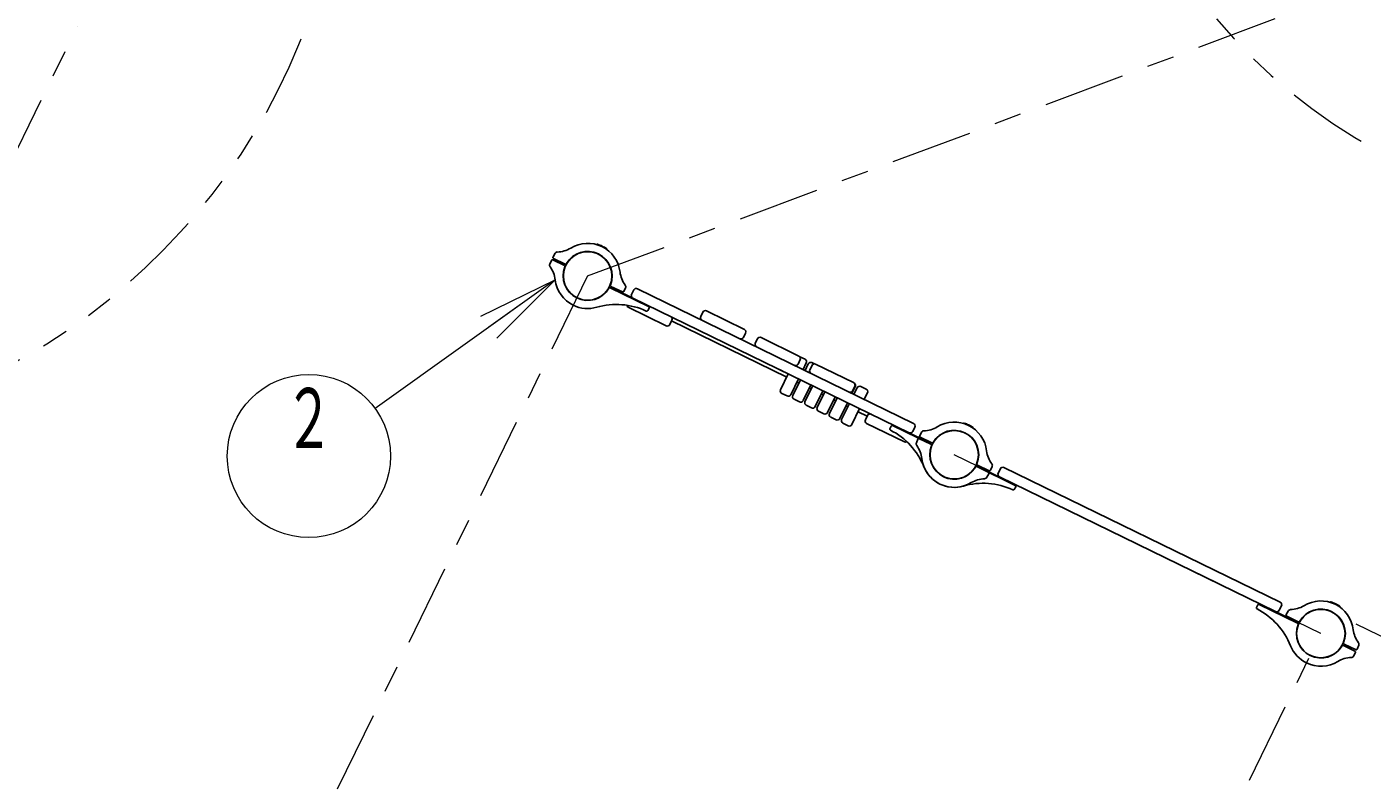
# Model space of a CAD drawing. Units: millimetres on the paper, scale 1:50. Extents: x -385 to 0, y -297 to 267.
# Drawn here: x -257.49 to -208.02, y 143.33 to 171.07 of the extents above; entities that cross this region are included whole.
import ezdxf
from ezdxf.enums import TextEntityAlignment as Align

# ---------------------------------------------------------------- set-up
doc = ezdxf.new("R2010")
doc.units = ezdxf.units.MM
doc.linetypes.add('USER2', pattern=[6, 3, -1, 1, -1])
doc.linetypes.add('USER3', pattern=[8, 3, -1, 1, -1, 1, -1])
doc.layers.add('LY_1', color=7, linetype='Continuous', lineweight=25)
doc.styles.add('ＭＳ ゴシック', font='')
doc.styles.get('ＭＳ ゴシック').set_extended_font_data('MS Gothic')

msp = doc.modelspace()

# ---------------------------------------------------------------- linework, layer by layer
at = {"layer": 'LY_1', "linetype": 'USER2', "lineweight": 13}
for p, q in [((-236.871, 161.908), (-161.907, 189.955)), ((-236.871, 161.908), (-250.022, 134.944)), ((-209.907, 148.757), (-236.871, 161.908)), ((-223.059, 121.793), (-209.907, 148.757))]:
    msp.add_line(p, q, dxfattribs=at)
at = {"layer": 'LY_1', "linetype": 'USER3', "lineweight": 13}
msp.add_line((-268.799, 144.102), (-255.648, 171.066), dxfattribs=at)
at = {"layer": 'LY_1'}
for p, q in [((-236.532, 163.059), (-236.531, 163.062)), ((-236.173, 162.884), (-236.171, 162.887)), ((-235.176, 161.393), (-235.255, 161.231)), ((-224.886, 156.485), (-235.042, 161.439)), ((-225.052, 156.144), (-235.208, 161.097)), ((-235.375, 160.756), (-233.982, 160.076)), ((-233.769, 160.284), (-233.848, 160.122)), ((-232.714, 160.414), (-232.635, 160.576)), ((-231.108, 159.943), (-232.501, 160.622)), ((-229.549, 158.192), (-233.782, 160.257)), ((-231.141, 159.647), (-231.062, 159.809)), ((-230.706, 159.435), (-230.627, 159.597)), ((-229.101, 158.964), (-230.494, 159.643)), ((-229.133, 158.668), (-229.055, 158.83)), ((-229.066, 158.936), (-228.876, 158.843)), ((-229.492, 158.309), (-229.777, 157.725)), ((-228.83, 158.709), (-228.948, 158.467)), ((-228.758, 158.674), (-228.876, 158.431)), ((-228.699, 158.456), (-228.62, 158.618)), ((-228.624, 158.72), (-228.53, 158.674)), ((-227.093, 157.985), (-228.486, 158.664)), ((-229.115, 158.125), (-229.4, 157.541)), ((-229.043, 158.09), (-229.328, 157.506)), ((-229.1, 157.973), (-229.172, 158.008)), ((-228.665, 157.906), (-228.95, 157.322)), ((-228.593, 157.871), (-228.878, 157.287)), ((-227.032, 157.832), (-227.15, 157.59)), ((-227.126, 157.689), (-227.047, 157.851)), ((-226.826, 157.843), (-226.629, 157.747)), ((-229.731, 157.591), (-229.533, 157.495)), ((-229.282, 157.372), (-229.084, 157.276)), ((-228.65, 157.754), (-228.722, 157.789)), ((-228.216, 157.687), (-228.501, 157.102)), ((-228.144, 157.652), (-228.429, 157.067)), ((-228.201, 157.535), (-228.273, 157.57)), ((-227.766, 157.467), (-228.051, 156.883)), ((-227.695, 157.432), (-227.979, 156.848)), ((-227.752, 157.316), (-227.823, 157.351)), ((-226.96, 157.797), (-227.079, 157.555)), ((-226.583, 157.613), (-226.701, 157.371)), ((-228.832, 157.153), (-228.635, 157.056)), ((-228.383, 156.934), (-228.185, 156.837)), ((-227.317, 157.248), (-227.602, 156.664)), ((-227.245, 157.213), (-227.53, 156.629)), ((-227.302, 157.096), (-227.374, 157.131)), ((-226.868, 157.029), (-227.153, 156.445)), ((-226.592, 156.75), (-226.925, 156.912)), ((-227.933, 156.714), (-227.736, 156.618)), ((-227.484, 156.495), (-227.286, 156.399)), ((-226.579, 156.777), (-226.658, 156.615)), ((-225.219, 155.802), (-226.612, 156.481)), ((-224.839, 156.351), (-224.918, 156.19)), ((-223.05, 156.484), (-223.049, 156.487)), ((-223.05, 156.484), (-223.049, 156.487)), ((-222.691, 156.308), (-222.689, 156.311)), ((-222.691, 156.308), (-222.689, 156.311)), ((-209.568, 149.908), (-209.567, 149.911)), ((-209.209, 149.733), (-209.208, 149.736))]:
    msp.add_line(p, q, dxfattribs=at)
at = {"layer": 'LY_1', "color": 2}
for p, q in [((-238.204, 162.479), (-238.264, 162.346)), ((-237.727, 162.292), (-238.15, 162.499)), ((-238.142, 162.607), (-238.068, 162.746)), ((-237.701, 162.346), (-238.124, 162.553)), ((-236.042, 161.47), (-234.629, 160.781)), ((-236.016, 161.524), (-235.592, 161.318)), ((-235.538, 161.337), (-235.479, 161.47)), ((-234.612, 160.726), (-234.663, 160.634)), ((-225.712, 156.385), (-225.753, 156.289)), ((-224.245, 155.717), (-225.657, 156.405)), ((-224.723, 155.903), (-224.782, 155.77)), ((-224.245, 155.717), (-224.668, 155.923)), ((-224.66, 156.032), (-224.586, 156.171)), ((-224.66, 156.032), (-224.592, 156.16)), ((-224.219, 155.77), (-224.642, 155.977)), ((-224.219, 155.77), (-224.642, 155.977)), ((-222.56, 154.895), (-221.147, 154.206)), ((-222.56, 154.895), (-222.136, 154.688)), ((-222.534, 154.949), (-222.11, 154.742)), ((-222.534, 154.949), (-222.11, 154.742)), ((-222.056, 154.762), (-221.992, 154.905)), ((-222.056, 154.762), (-221.997, 154.895)), ((-222.119, 154.633), (-222.187, 154.505)), ((-221.13, 154.15), (-221.181, 154.059)), ((-212.23, 149.81), (-212.271, 149.713)), ((-210.763, 149.141), (-212.176, 149.83)), ((-211.178, 149.456), (-211.11, 149.585)), ((-210.737, 149.195), (-211.16, 149.401)), ((-209.078, 148.319), (-208.655, 148.113)), ((-209.052, 148.373), (-208.628, 148.166)), ((-208.637, 148.058), (-208.705, 147.929)), ((-208.574, 148.186), (-208.51, 148.33))]:
    msp.add_line(p, q, dxfattribs=at)
at = {"layer": 'LY_1', "lineweight": 13}
for p, q in [((-238.063, 161.768), (-244.682, 157.031)), ((-240.794, 160.428), (-238.063, 161.768)), ((-238.063, 161.768), (-240.503, 160.022)), ((-238.063, 161.768), (-240.212, 159.615)), ((-208.618, 149.119), (-200.798, 145.305))]:
    msp.add_line(p, q, dxfattribs=at)
at = {"layer": 'LY_1', "color": 1}
for p, q in [((-221.56, 154.863), (-211.404, 149.91)), ((-221.694, 154.817), (-221.773, 154.655)), ((-221.727, 154.522), (-211.57, 149.568)), ((-211.358, 149.776), (-211.436, 149.614))]:
    msp.add_line(p, q, dxfattribs=at)
at = {"layer": 'LY_1', "linetype": 'USER2', "lineweight": 13}
msp.add_circle((-265.565, 141.851), 80, dxfattribs=at)
at = {"layer": 'LY_1'}
for centre in [(-236.871, 161.908), (-236.871, 161.908), (-223.389, 155.333), (-209.907, 148.757), (-209.907, 148.757)]:
    msp.add_circle(centre, 0.891, dxfattribs=at)
at = {"layer": 'LY_1', "lineweight": 13}
msp.add_circle((-247.122, 155.285), 3, dxfattribs=at)
at = {"layer": 'LY_1', "linetype": 'USER3', "lineweight": 13}
for centre, radius, start, end in [((-269.194, 179.296), 23.45, 213.697, 358.303), ((-197.945, 184.6), 20.606, 208.8285, 294.9018)]:
    msp.add_arc(centre, radius, start, end, dxfattribs=at)
at = {"layer": 'LY_1', "color": 2}
for centre, radius, start, end in [((-237.985, 162.689), 0.1, 91.4588, 152), ((-238.013, 163.788), 1, 271.4588, 301.2728), ((-236.871, 161.908), 0.9, 64, 149.7293), ((-236.871, 161.908), 1.2, 64, 121.2728), ((-236.871, 161.908), 1.2, 6.7272, 64), ((-238.172, 162.305), 0.1, 156, 216.5412), ((-238.172, 162.305), 0.1, 156, 216.5412), ((-238.168, 162.463), 0.04, 64, 156), ((-238.107, 162.589), 0.04, 152, 244), ((-237.744, 162.256), 0.04, 338.2707, 64), ((-237.683, 162.382), 0.04, 244, 329.7293), ((-236.871, 161.908), 0.9, 338.2707, 64), ((-239.056, 161.65), 1, 6.7272, 36.5412), ((-236.871, 161.908), 1.2, 186.7272, 244), ((-236.871, 161.908), 0.9, 158.2707, 244), ((-234.686, 162.166), 1, 186.7272, 216.5412), ((-236.871, 161.908), 0.9, 244, 329.7293), ((-236.059, 161.434), 0.04, 64, 149.7293), ((-235.998, 161.56), 0.04, 158.2707, 244), ((-235.575, 161.354), 0.04, 244, 336), ((-235.57, 161.511), 0.1, 336, 36.5412), ((-236.871, 161.908), 1.2, 244, 286.2172), ((-235.81, 158.259), 2.6, 65.0841, 106.2172), ((-234.647, 160.745), 0.04, 331, 64), ((-234.698, 160.654), 0.04, 245.0841, 331), ((-225.675, 156.369), 0.04, 64, 157), ((-224.531, 157.213), 1, 271.4588, 301.2728), ((-224.531, 157.213), 1, 271.4588, 301.2728), ((-223.389, 155.333), 1.2, 64, 121.2728), ((-223.389, 155.333), 1.2, 64, 121.2728), ((-223.389, 155.333), 1.2, 6.7272, 64), ((-223.389, 155.333), 1.2, 6.7272, 64), ((-225.716, 156.273), 0.04, 157, 242.9159), ((-226.918, 153.922), 2.6, 21.7828, 62.9158), ((-224.686, 155.887), 0.04, 64, 156), ((-224.625, 156.013), 0.04, 152, 244), ((-224.625, 156.013), 0.04, 152, 244), ((-224.503, 156.113), 0.1, 91.4588, 152), ((-224.503, 156.113), 0.1, 91.4588, 152), ((-223.389, 155.333), 0.9, 64, 149.7293), ((-223.389, 155.333), 0.9, 64, 149.7293), ((-223.389, 155.333), 0.9, 338.2707, 64), ((-223.389, 155.333), 0.9, 338.2707, 64), ((-224.69, 155.73), 0.1, 156, 216.5412), ((-224.69, 155.73), 0.1, 156, 216.5412), ((-225.574, 155.075), 1, 6.7272, 36.5412), ((-223.389, 155.333), 0.9, 158.2707, 244), ((-223.389, 155.333), 0.9, 158.2707, 244), ((-224.263, 155.681), 0.04, 338.2707, 64), ((-224.263, 155.681), 0.04, 338.2707, 64), ((-224.201, 155.806), 0.04, 244, 329.7293), ((-224.201, 155.806), 0.04, 244, 329.7293), ((-221.204, 155.59), 1, 186.7272, 216.5412), ((-221.204, 155.59), 1, 186.7272, 216.5412), ((-223.389, 155.333), 1.2, 186.7272, 244), ((-223.389, 155.333), 1.2, 201.7828, 244), ((-223.389, 155.333), 0.9, 244, 329.7293), ((-223.389, 155.333), 0.9, 244, 329.7293), ((-222.577, 154.859), 0.04, 64, 149.7293), ((-222.577, 154.859), 0.04, 64, 149.7293), ((-222.516, 154.985), 0.04, 158.2707, 244), ((-222.516, 154.985), 0.04, 158.2707, 244), ((-222.088, 154.935), 0.1, 336, 36.5412), ((-222.088, 154.935), 0.1, 336, 36.5412), ((-222.247, 153.452), 1, 91.4588, 121.2728), ((-222.275, 154.552), 0.1, 271.4588, 332), ((-222.275, 154.552), 0.1, 271.4588, 332), ((-222.154, 154.652), 0.04, 332, 64), ((-222.093, 154.778), 0.04, 244, 336), ((-222.093, 154.778), 0.04, 244, 336), ((-223.389, 155.333), 1.2, 244, 301.2728), ((-223.389, 155.333), 1.2, 244, 286.2172), ((-222.328, 151.684), 2.6, 65.0841, 106.2172), ((-221.216, 154.078), 0.04, 245.0841, 331), ((-221.165, 154.17), 0.04, 331, 64), ((-209.907, 148.757), 1.2, 64, 121.2728), ((-212.234, 149.697), 0.04, 157, 242.9159), ((-213.436, 147.347), 2.6, 21.7828, 62.9158), ((-212.193, 149.794), 0.04, 64, 157), ((-211.143, 149.437), 0.04, 152, 244), ((-211.021, 149.538), 0.1, 91.4588, 152), ((-211.049, 150.637), 1, 271.4588, 301.2728), ((-209.907, 148.757), 0.9, 64, 149.7293), ((-209.907, 148.757), 0.9, 338.2707, 64), ((-209.907, 148.757), 1.2, 6.7272, 64), ((-209.907, 148.757), 0.9, 158.2707, 244), ((-210.781, 149.105), 0.04, 338.2707, 64), ((-210.719, 149.231), 0.04, 244, 329.7293), ((-207.723, 149.015), 1, 186.7272, 216.5412), ((-209.034, 148.409), 0.04, 158.2707, 244), ((-208.606, 148.36), 0.1, 336, 36.5412), ((-209.907, 148.757), 1.2, 201.7828, 244), ((-209.907, 148.757), 0.9, 244, 329.7293), ((-209.096, 148.283), 0.04, 64, 149.7293), ((-208.793, 147.976), 0.1, 271.4588, 332), ((-208.793, 147.976), 0.1, 271.4588, 332), ((-208.672, 148.077), 0.04, 332, 64), ((-208.611, 148.202), 0.04, 244, 336), ((-209.907, 148.757), 1.2, 244, 301.2728), ((-208.765, 146.877), 1, 91.4588, 121.2728)]:
    msp.add_arc(centre, radius, start, end, dxfattribs=at)
at = {"layer": 'LY_1'}
for centre, radius, start, end in [((-236.513, 163.053), 0.02, 72.6269, 154), ((-236.871, 161.908), 1.22, 64, 72.6269), ((-236.871, 161.908), 1.22, 55.3731, 64), ((-236.189, 162.896), 0.02, 334, 55.3731), ((-235.086, 161.349), 0.1, 64, 154), ((-235.331, 160.845), 0.1, 188.0652, 244), ((-235.252, 161.007), 0.1, 64, 109.573), ((-235.165, 161.187), 0.1, 154, 244), ((-233.859, 160.328), 0.1, 334, 64), ((-232.624, 160.371), 0.1, 154, 244), ((-232.545, 160.532), 0.1, 64, 154), ((-233.938, 160.166), 0.1, 244, 334), ((-231.152, 159.853), 0.1, 334, 64), ((-231.231, 159.691), 0.1, 244, 334), ((-230.616, 159.392), 0.1, 154, 244), ((-230.538, 159.553), 0.1, 64, 154), ((-229.144, 158.874), 0.1, 334, 64), ((-228.92, 158.753), 0.1, 334, 64), ((-229.223, 158.712), 0.1, 244, 334), ((-228.668, 158.63), 0.1, 64, 154), ((-228.609, 158.413), 0.1, 154, 244), ((-228.53, 158.574), 0.1, 64, 154), ((-227.137, 157.895), 0.1, 334, 64), ((-227.122, 157.876), 0.1, 334, 46.1373), ((-226.87, 157.754), 0.1, 64, 154), ((-229.687, 157.681), 0.1, 154, 244), ((-229.489, 157.585), 0.1, 244, 334), ((-229.238, 157.462), 0.1, 154, 244), ((-229.04, 157.365), 0.1, 244, 334), ((-227.216, 157.733), 0.1, 244, 334), ((-226.673, 157.657), 0.1, 334, 64), ((-228.788, 157.243), 0.1, 154, 244), ((-228.591, 157.146), 0.1, 244, 334), ((-228.339, 157.024), 0.1, 154, 244), ((-228.141, 156.927), 0.1, 244, 334), ((-227.89, 156.804), 0.1, 154, 244), ((-226.489, 156.733), 0.1, 64, 154), ((-227.692, 156.708), 0.1, 244, 334), ((-227.44, 156.585), 0.1, 154, 244), ((-227.242, 156.489), 0.1, 244, 334), ((-226.568, 156.571), 0.1, 154, 244), ((-224.929, 156.395), 0.1, 334, 64), ((-223.031, 156.478), 0.02, 72.6269, 154), ((-223.031, 156.478), 0.02, 72.6269, 154), ((-223.389, 155.333), 1.22, 64, 72.6269), ((-223.389, 155.333), 1.22, 64, 72.6269), ((-223.389, 155.333), 1.22, 55.3731, 64), ((-223.389, 155.333), 1.22, 55.3731, 64), ((-222.707, 156.32), 0.02, 334, 55.3731), ((-222.707, 156.32), 0.02, 334, 55.3731), ((-225.008, 156.233), 0.1, 244, 334), ((-225.096, 156.054), 0.1, 18.427, 64), ((-225.175, 155.892), 0.1, 244, 299.9348), ((-209.549, 149.902), 0.02, 72.6269, 154), ((-209.907, 148.757), 1.22, 64, 72.6269), ((-209.907, 148.757), 1.22, 55.3731, 64), ((-209.226, 149.744), 0.02, 334, 55.3731)]:
    msp.add_arc(centre, radius, start, end, dxfattribs=at)
at = {"layer": 'LY_1', "color": 1}
for centre, start, end in [((-221.604, 154.773), 64, 154), ((-221.683, 154.611), 154, 244), ((-211.447, 149.82), 334, 64), ((-211.526, 149.658), 244, 334)]:
    msp.add_arc(centre, 0.1, start, end, dxfattribs=at)

# ---------------------------------------------------------------- texts
at = {"layer": 'LY_1', "style": 'ＭＳ ゴシック', "width": 0.6}
msp.add_text('２', height=2.199, dxfattribs=at).set_placement((-247.122, 157.785), align=Align.TOP_CENTER)

doc.saveas('drawing.dxf')
